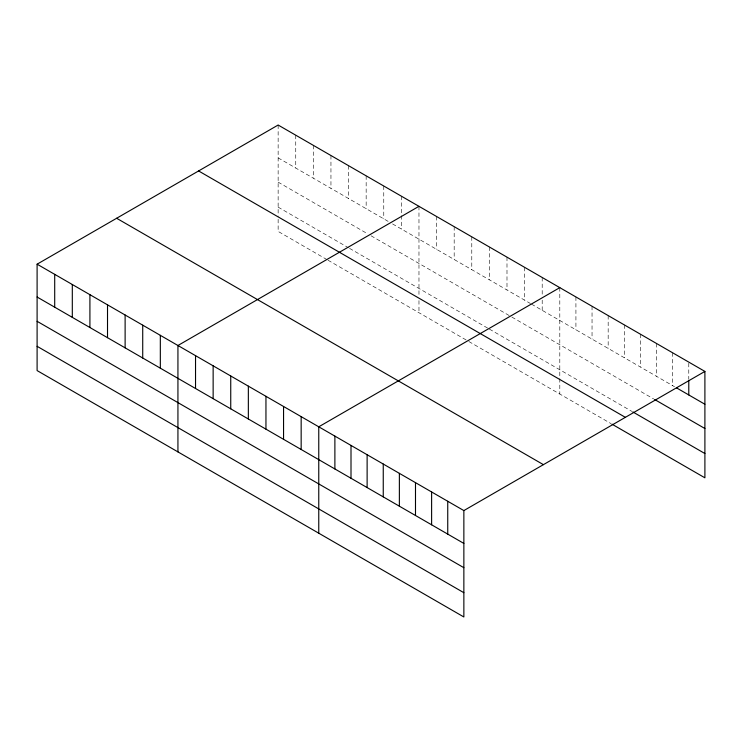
<?xml version="1.0" encoding="UTF-8"?>
<svg xmlns="http://www.w3.org/2000/svg" width="742" height="742" viewBox="0 0 742 742"><rect width="100%" height="100%" fill="white"/><g stroke="black" fill="none" stroke-linecap="round" stroke-linejoin="round"><path stroke-width="0.56" stroke-dasharray="3.71 2.78" d="M278.139 157.87L388.65 221.672M392.564 223.926L530.465 303.543M531.439 304.109L674.552 386.73M278.139 182.142L366.158 232.96M371.046 235.78L510.904 316.528M511.878 317.094L653.693 398.964M278.139 207.148L348.555 247.8M349.538 248.366L488.412 328.548M489.386 329.114L631.878 411.374M327.036 259.654L278.139 231.421L278.139 215.978M328.02 260.219L467.868 340.958M468.851 341.524L611.009 423.608M688.78 363.237L688.78 379.097M672.66 352.802L672.66 385.636M656.531 343.49L656.531 376.333M640.411 334.178L640.411 367.021M624.291 324.875L624.291 357.718M608.171 315.563L608.171 348.406M592.042 306.26L592.042 339.103M575.922 296.948L575.922 329.791M559.802 287.646L559.802 377.483M559.802 378.587L559.802 394.039M542.198 277.48L542.198 295.594M542.198 300.13L542.198 310.323M524.594 267.315L524.594 300.158M506.99 257.149L506.99 289.992M489.386 246.993L489.386 279.827M471.782 236.828L471.782 269.671M454.178 226.662L454.178 259.505M436.574 216.497L436.574 249.34M418.97 206.332L418.97 296.179M418.97 300.593L418.97 312.725M401.366 196.176L401.366 229.009M383.762 186.01L383.762 218.853M366.158 175.845L366.158 208.688M348.555 165.679L348.555 198.522M330.951 155.514L330.951 188.357M313.347 145.358L313.347 178.191M295.743 135.192L295.743 168.035M278.139 125.027L278.139 214.874"/><path stroke-width="1.11" d="M37.1 264.189L463.861 510.579L463.861 616.973L37.1 370.583L37.1 264.189L278.139 125.027L704.9 371.417L704.9 477.811L611.964 424.155M418.97 206.332L177.932 345.503L177.932 451.897M559.802 287.646L318.763 426.808L318.763 533.201M463.861 510.579L704.9 371.417M676.454 387.825L704.9 404.251M654.639 399.511L704.9 428.524M632.824 411.921L704.9 453.538M198.596 170.948L625.358 417.338M116.642 218.269L543.404 464.65M37.1 297.032L463.861 543.422M37.1 321.305L463.861 567.695M37.1 346.31L463.861 592.7M688.78 380.229L688.78 394.948M447.741 501.267L447.741 534.11M431.612 491.965L431.612 524.807M415.492 482.652L415.492 515.495M399.372 473.35L399.372 506.183M383.252 464.038L383.252 496.88M367.123 454.735L367.123 487.568M351.003 445.423L351.003 478.265M334.883 436.111L334.883 468.953M301.159 416.642L301.159 449.485M283.555 406.477L283.555 439.32M265.951 396.311L265.951 429.154M248.347 386.155L248.347 418.989M230.743 375.99L230.743 408.833M213.139 365.825L213.139 398.667M195.536 355.659L195.536 388.502M160.328 335.338L160.328 368.18M142.724 325.172L142.724 358.015M125.12 315.007L125.12 347.85M107.516 304.841L107.516 337.684M89.912 294.685L89.912 327.519M72.308 284.52L72.308 317.363M54.704 274.355L54.704 307.197"/></g></svg>
